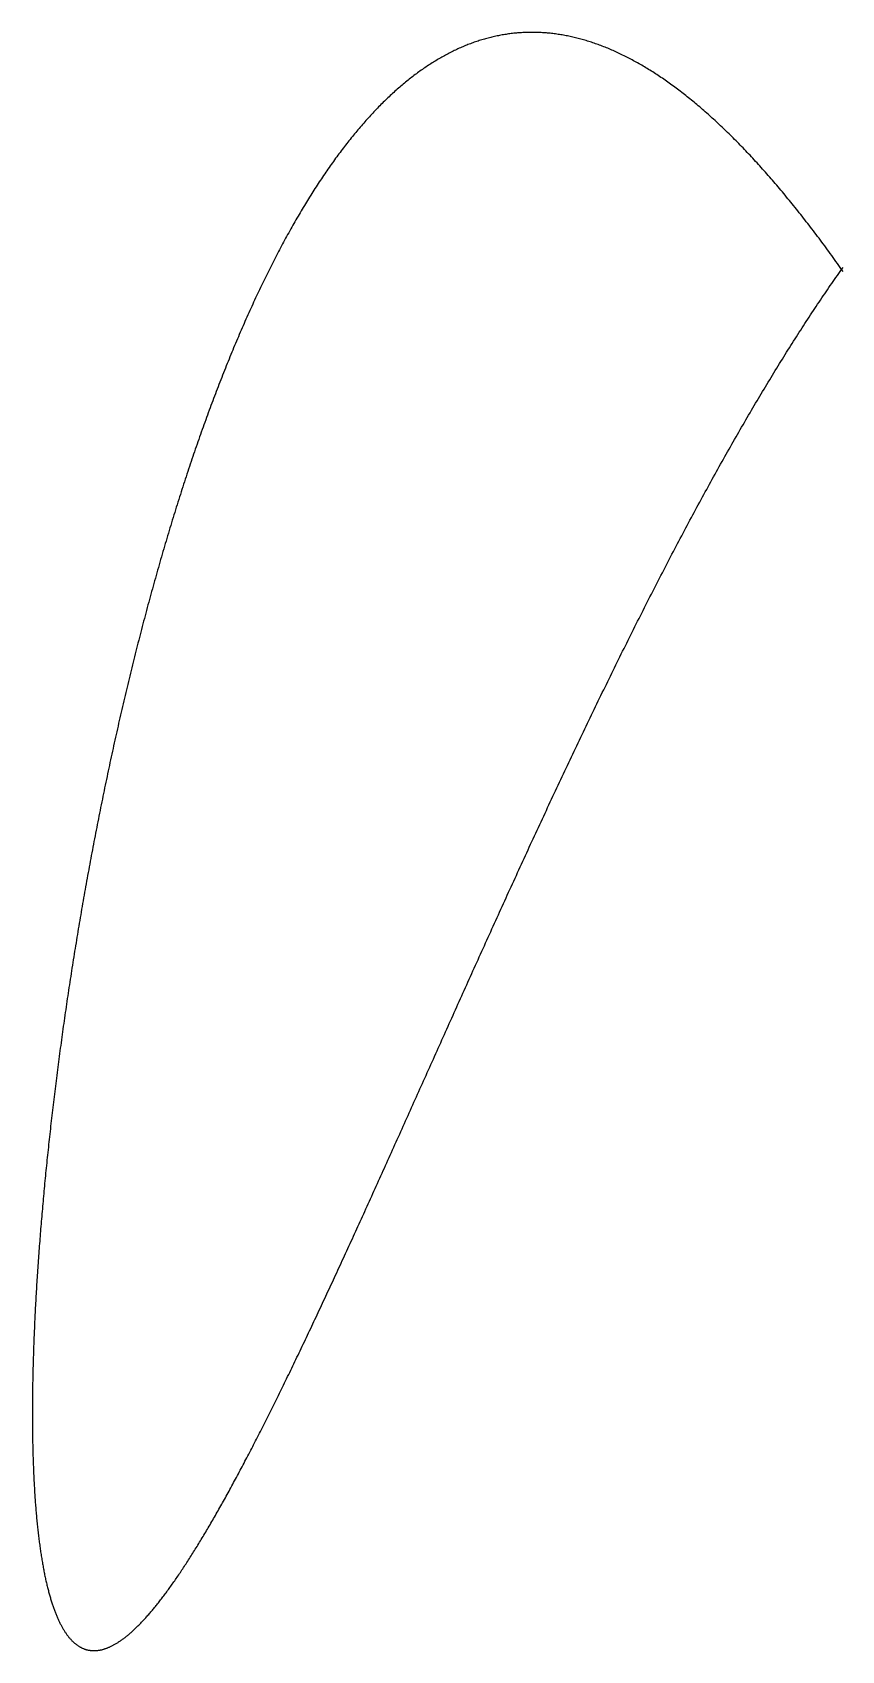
# Model space of a CAD drawing. Header units: metres. Extents: x 0 to 80, y 0 to 80.
# Drawn here: x 31.98 to 40, y 11.98 to 28.02 of the extents above; entities that cross this region are included whole.
import ezdxf

# ---------------------------------------------------------------- set-up
doc = ezdxf.new("R2010")
doc.units = ezdxf.units.M

msp = doc.modelspace()

# ---------------------------------------------------------------- linework, layer by layer
at = {"layer": 'ENGRAVE'}
msp.add_lwpolyline([(40.014002, 25.652851), (40, 25.672687), (39.985998, 25.692454), (39.971997, 25.712151), (39.957995, 25.731779), (39.943994, 25.751337), (39.929992, 25.770825), (39.915991, 25.790243), (39.90199, 25.80959), (39.88799, 25.828866), (39.87399, 25.848071), (39.85999, 25.867205), (39.845991, 25.886268), (39.831992, 25.905259), (39.817993, 25.924177), (39.803996, 25.943024), (39.789998, 25.961798), (39.776002, 25.9805), (39.762006, 25.999129), (39.748011, 26.017684), (39.734016, 26.036166), (39.720023, 26.054575), (39.70603, 26.07291), (39.692038, 26.091171), (39.678047, 26.109358), (39.664057, 26.12747), (39.650068, 26.145508), (39.63608, 26.163471), (39.622094, 26.181358), (39.608108, 26.199171), (39.594124, 26.216908), (39.580141, 26.234569), (39.566159, 26.252154), (39.552178, 26.269663), (39.538199, 26.287095), (39.524221, 26.304451), (39.510245, 26.32173), (39.49627, 26.338932), (39.482297, 26.356057), (39.468325, 26.373105), (39.454355, 26.390074), (39.440386, 26.406966), (39.42642, 26.42378), (39.412455, 26.440516), (39.398491, 26.457173), (39.38453, 26.473751), (39.37057, 26.490251), (39.356613, 26.506671), (39.342657, 26.523012), (39.328704, 26.539274), (39.314752, 26.555456), (39.300803, 26.571558), (39.286855, 26.58758), (39.27291, 26.603522), (39.258967, 26.619383), (39.245026, 26.635164), (39.231088, 26.650863), (39.217152, 26.666482), (39.203218, 26.68202), (39.189287, 26.697476), (39.175358, 26.71285), (39.161432, 26.728143), (39.147508, 26.743354), (39.133587, 26.758482), (39.119668, 26.773529), (39.105753, 26.788492), (39.09184, 26.803373), (39.077929, 26.818171), (39.064022, 26.832886), (39.050117, 26.847518), (39.036215, 26.862066), (39.022316, 26.876531), (39.008421, 26.890912), (38.994528, 26.905209), (38.980638, 26.919422), (38.966751, 26.93355), (38.952868, 26.947594), (38.938988, 26.961554), (38.92511, 26.975428), (38.911237, 26.989218), (38.897366, 27.002922), (38.883499, 27.016541), (38.869635, 27.030075), (38.855775, 27.043523), (38.841918, 27.056885), (38.828065, 27.070161), (38.814215, 27.083351), (38.800369, 27.096454), (38.786527, 27.109472), (38.772688, 27.122402), (38.758853, 27.135246), (38.745022, 27.148003), (38.731194, 27.160672), (38.717371, 27.173255), (38.703551, 27.18575), (38.689735, 27.198157), (38.675924, 27.210477), (38.662116, 27.222709), (38.648312, 27.234853), (38.634513, 27.246909), (38.620718, 27.258876), (38.606926, 27.270755), (38.59314, 27.282546), (38.579357, 27.294247), (38.565579, 27.30586), (38.551805, 27.317384), (38.538035, 27.328819), (38.52427, 27.340164), (38.51051, 27.35142), (38.496754, 27.362586), (38.483002, 27.373663), (38.469256, 27.38465), (38.455514, 27.395547), (38.441776, 27.406353), (38.428043, 27.41707), (38.414316, 27.427696), (38.400593, 27.438231), (38.386874, 27.448676), (38.373161, 27.45903), (38.359453, 27.469294), (38.345749, 27.479466), (38.332051, 27.489547), (38.318358, 27.499537), (38.30467, 27.509435), (38.290987, 27.519242), (38.277309, 27.528958), (38.263637, 27.538582), (38.24997, 27.548113), (38.236308, 27.557553), (38.222651, 27.566901), (38.209, 27.576156), (38.195355, 27.58532), (38.181715, 27.59439), (38.16808, 27.603369), (38.154451, 27.612254), (38.140828, 27.621047), (38.12721, 27.629747), (38.113598, 27.638354), (38.099992, 27.646868), (38.086391, 27.655289), (38.072797, 27.663616), (38.059208, 27.671851), (38.045625, 27.679991), (38.032048, 27.688038), (38.018477, 27.695992), (38.004913, 27.703851), (37.991354, 27.711617), (37.977801, 27.719289), (37.964255, 27.726867), (37.950714, 27.73435), (37.93718, 27.74174), (37.923652, 27.749035), (37.910131, 27.756235), (37.896616, 27.763341), (37.883107, 27.770353), (37.869605, 27.77727), (37.856109, 27.784092), (37.84262, 27.790819), (37.829137, 27.797451), (37.815661, 27.803988), (37.802192, 27.810431), (37.788729, 27.816778), (37.775273, 27.823029), (37.761824, 27.829186), (37.748382, 27.835247), (37.734946, 27.841212), (37.721518, 27.847082), (37.708096, 27.852857), (37.694682, 27.858536), (37.681274, 27.864119), (37.667873, 27.869606), (37.65448, 27.874997), (37.641094, 27.880292), (37.627714, 27.885492), (37.614343, 27.890595), (37.600978, 27.895602), (37.587621, 27.900513), (37.574271, 27.905327), (37.560928, 27.910046), (37.547593, 27.914668), (37.534265, 27.919193), (37.520945, 27.923622), (37.507632, 27.927954), (37.494327, 27.93219), (37.48103, 27.936329), (37.46774, 27.940372), (37.454458, 27.944318), (37.441184, 27.948166), (37.427917, 27.951919), (37.414659, 27.955574), (37.401408, 27.959132), (37.388165, 27.962593), (37.37493, 27.965957), (37.361703, 27.969225), (37.348484, 27.972395), (37.335274, 27.975468), (37.322071, 27.978443), (37.308876, 27.981322), (37.29569, 27.984103), (37.282512, 27.986787), (37.269342, 27.989374), (37.256181, 27.991863), (37.243028, 27.994255), (37.229883, 27.99655), (37.216747, 27.998747), (37.203619, 28.000847), (37.1905, 28.002849), (37.177389, 28.004753), (37.164287, 28.006561), (37.151193, 28.00827), (37.138108, 28.009882), (37.125032, 28.011396), (37.111965, 28.012813), (37.098906, 28.014132), (37.085857, 28.015354), (37.072816, 28.016478), (37.059784, 28.017504), (37.046761, 28.018432), (37.033747, 28.019263), (37.020742, 28.019996), (37.007746, 28.020631), (36.994759, 28.021169), (36.981782, 28.021609), (36.968814, 28.021951), (36.955854, 28.022195), (36.942904, 28.022342), (36.929964, 28.022391), (36.917033, 28.022342), (36.904111, 28.022195), (36.891198, 28.021951), (36.878296, 28.021609), (36.865402, 28.021169), (36.852518, 28.020631), (36.839644, 28.019996), (36.826779, 28.019263), (36.813924, 28.018432), (36.801079, 28.017504), (36.788244, 28.016478), (36.775418, 28.015354), (36.762602, 28.014132), (36.749796, 28.012813), (36.737, 28.011396), (36.724213, 28.009882), (36.711437, 28.00827), (36.698671, 28.006561), (36.685915, 28.004753), (36.673169, 28.002849), (36.660433, 28.000847), (36.647707, 27.998747), (36.634991, 27.99655), (36.622286, 27.994255), (36.609591, 27.991863), (36.596906, 27.989374), (36.584232, 27.986787), (36.571568, 27.984103), (36.558915, 27.981322), (36.546272, 27.978443), (36.533639, 27.975468), (36.521017, 27.972395), (36.508406, 27.969225), (36.495805, 27.965957), (36.483215, 27.962593), (36.470636, 27.959132), (36.458067, 27.955574), (36.44551, 27.951919), (36.432963, 27.948166), (36.420427, 27.944318), (36.407902, 27.940372), (36.395387, 27.936329), (36.382884, 27.93219), (36.370392, 27.927954), (36.357911, 27.923622), (36.345441, 27.919193), (36.332982, 27.914668), (36.320534, 27.910046), (36.308097, 27.905327), (36.295672, 27.900513), (36.283258, 27.895602), (36.270855, 27.890595), (36.258464, 27.885492), (36.246084, 27.880292), (36.233716, 27.874997), (36.221359, 27.869606), (36.209013, 27.864119), (36.196679, 27.858536), (36.184357, 27.852857), (36.172046, 27.847082), (36.159747, 27.841212), (36.147459, 27.835247), (36.135184, 27.829186), (36.12292, 27.823029), (36.110668, 27.816778), (36.098427, 27.810431), (36.086199, 27.803988), (36.073983, 27.797451), (36.061778, 27.790819), (36.049586, 27.784092), (36.037405, 27.77727), (36.025237, 27.770353), (36.013081, 27.763341), (36.000937, 27.756235), (35.988805, 27.749035), (35.976685, 27.74174), (35.964577, 27.73435), (35.952482, 27.726867), (35.940399, 27.719289), (35.928329, 27.711617), (35.916271, 27.703851), (35.904225, 27.695992), (35.892192, 27.688038), (35.880171, 27.679991), (35.868163, 27.671851), (35.856168, 27.663616), (35.844185, 27.655289), (35.832215, 27.646868), (35.820257, 27.638354), (35.808312, 27.629747), (35.79638, 27.621047), (35.784461, 27.612254), (35.772555, 27.603369), (35.760661, 27.59439), (35.748781, 27.58532), (35.736913, 27.576156), (35.725058, 27.566901), (35.713217, 27.557553), (35.701388, 27.548113), (35.689573, 27.538582), (35.67777, 27.528958), (35.665981, 27.519242), (35.654205, 27.509435), (35.642442, 27.499537), (35.630693, 27.489547), (35.618957, 27.479466), (35.607234, 27.469294), (35.595524, 27.45903), (35.583828, 27.448676), (35.572146, 27.438231), (35.560477, 27.427696), (35.548821, 27.41707), (35.537179, 27.406353), (35.525551, 27.395547), (35.513936, 27.38465), (35.502335, 27.373663), (35.490747, 27.362586), (35.479174, 27.35142), (35.467614, 27.340164), (35.456068, 27.328819), (35.444536, 27.317384), (35.433017, 27.30586), (35.421513, 27.294247), (35.410022, 27.282546), (35.398546, 27.270755), (35.387083, 27.258876), (35.375635, 27.246909), (35.3642, 27.234853), (35.35278, 27.222709), (35.341374, 27.210477), (35.329982, 27.198157), (35.318604, 27.18575), (35.307241, 27.173255), (35.295892, 27.160672), (35.284557, 27.148003), (35.273237, 27.135246), (35.26193, 27.122402), (35.250639, 27.109472), (35.239362, 27.096454), (35.228099, 27.083351), (35.216851, 27.070161), (35.205617, 27.056885), (35.194399, 27.043523), (35.183194, 27.030075), (35.172005, 27.016541), (35.16083, 27.002922), (35.14967, 26.989218), (35.138524, 26.975428), (35.127394, 26.961554), (35.116278, 26.947594), (35.105177, 26.93355), (35.094091, 26.919422), (35.08302, 26.905209), (35.071964, 26.890912), (35.060923, 26.876531), (35.049897, 26.862066), (35.038886, 26.847518), (35.02789, 26.832886), (35.01691, 26.818171), (35.005944, 26.803373), (34.994994, 26.788492), (34.984059, 26.773529), (34.973139, 26.758482), (34.962235, 26.743354), (34.951346, 26.728143), (34.940472, 26.71285), (34.929614, 26.697476), (34.918771, 26.68202), (34.907944, 26.666482), (34.897132, 26.650863), (34.886336, 26.635164), (34.875555, 26.619383), (34.86479, 26.603522), (34.85404, 26.58758), (34.843307, 26.571558), (34.832588, 26.555456), (34.821886, 26.539274), (34.8112, 26.523012), (34.800529, 26.506671), (34.789874, 26.490251), (34.779235, 26.473751), (34.768612, 26.457173), (34.758005, 26.440516), (34.747413, 26.42378), (34.736838, 26.406966), (34.726279, 26.390074), (34.715736, 26.373105), (34.705209, 26.356057), (34.694698, 26.338932), (34.684203, 26.32173), (34.673724, 26.304451), (34.663262, 26.287095), (34.652816, 26.269663), (34.642386, 26.252154), (34.631973, 26.234569), (34.621576, 26.216908), (34.611195, 26.199171), (34.600831, 26.181358), (34.590483, 26.163471), (34.580151, 26.145508), (34.569836, 26.12747), (34.559538, 26.109358), (34.549256, 26.091171), (34.538991, 26.07291), (34.528743, 26.054575), (34.518511, 26.036166), (34.508296, 26.017684), (34.498097, 25.999129), (34.487915, 25.9805), (34.477751, 25.961798), (34.467602, 25.943024), (34.457471, 25.924177), (34.447357, 25.905259), (34.43726, 25.886268), (34.427179, 25.867205), (34.417116, 25.848071), (34.407069, 25.828866), (34.39704, 25.80959), (34.387027, 25.790243), (34.377032, 25.770825), (34.367054, 25.751337), (34.357093, 25.731779), (34.347149, 25.712151), (34.337222, 25.692454), (34.327313, 25.672687), (34.317421, 25.652851), (34.307546, 25.632946), (34.297689, 25.612973), (34.287849, 25.592931), (34.278026, 25.572821), (34.268221, 25.552643), (34.258433, 25.532398), (34.248663, 25.512085), (34.23891, 25.491704), (34.229175, 25.471257), (34.219457, 25.450744), (34.209757, 25.430164), (34.200075, 25.409517), (34.19041, 25.388805), (34.180763, 25.368027), (34.171134, 25.347184), (34.161522, 25.326276), (34.151929, 25.305302), (34.142353, 25.284264), (34.132795, 25.263162), (34.123255, 25.241995), (34.113732, 25.220765), (34.104228, 25.199471), (34.094741, 25.178114), (34.085273, 25.156693), (34.075823, 25.13521), (34.06639, 25.113664), (34.056976, 25.092056), (34.04758, 25.070386), (34.038202, 25.048654), (34.028842, 25.026861), (34.0195, 25.005006), (34.010177, 24.98309), (34.000871, 24.961114), (33.991584, 24.939077), (33.982316, 24.91698), (33.973065, 24.894823), (33.963834, 24.872606), (33.95462, 24.85033), (33.945425, 24.827995), (33.936248, 24.805601), (33.92709, 24.783149), (33.91795, 24.760638), (33.908829, 24.73807), (33.899726, 24.715443), (33.890642, 24.692759), (33.881577, 24.670018), (33.87253, 24.64722), (33.863502, 24.624365), (33.854492, 24.601454), (33.845501, 24.578487), (33.836529, 24.555464), (33.827576, 24.532386), (33.818642, 24.509253), (33.809726, 24.486064), (33.800829, 24.462821), (33.791951, 24.439523), (33.783092, 24.416172), (33.774252, 24.392766), (33.765431, 24.369307), (33.756629, 24.345795), (33.747846, 24.32223), (33.739082, 24.298612), (33.730337, 24.274942), (33.721611, 24.251219), (33.712905, 24.227445), (33.704217, 24.20362), (33.695549, 24.179743), (33.6869, 24.155815), (33.67827, 24.131837), (33.669659, 24.107808), (33.661068, 24.083729), (33.652496, 24.059601), (33.643943, 24.035423), (33.635409, 24.011195), (33.626895, 23.986919), (33.618401, 23.962595), (33.609926, 23.938222), (33.60147, 23.913801), (33.593034, 23.889332), (33.584617, 23.864816), (33.57622, 23.840253), (33.567842, 23.815643), (33.559484, 23.790987), (33.551146, 23.766284), (33.542827, 23.741536), (33.534528, 23.716742), (33.526249, 23.691903), (33.517989, 23.667018), (33.509749, 23.642089), (33.501529, 23.617116), (33.493329, 23.592098), (33.485149, 23.567037), (33.476988, 23.541933), (33.468847, 23.516785), (33.460726, 23.491594), (33.452625, 23.466361), (33.444544, 23.441085), (33.436483, 23.415768), (33.428442, 23.390409), (33.420421, 23.365009), (33.41242, 23.339567), (33.404439, 23.314085), (33.396478, 23.288563), (33.388538, 23.263), (33.380617, 23.237398), (33.372717, 23.211756), (33.364836, 23.186076), (33.356976, 23.160356), (33.349137, 23.134598), (33.341317, 23.108802), (33.333518, 23.082967), (33.325739, 23.057096), (33.31798, 23.031186), (33.310242, 23.005241), (33.302524, 22.979258), (33.294827, 22.953239), (33.28715, 22.927184), (33.279493, 22.901094), (33.271857, 22.874968), (33.264241, 22.848807), (33.256646, 22.822611), (33.249072, 22.796381), (33.241518, 22.770117), (33.233984, 22.743819), (33.226471, 22.717488), (33.218979, 22.691124), (33.211508, 22.664726), (33.204057, 22.638297), (33.196627, 22.611835), (33.189217, 22.585341), (33.181829, 22.558816), (33.174461, 22.53226), (33.167114, 22.505673), (33.159787, 22.479055), (33.152482, 22.452407), (33.145197, 22.425729), (33.137934, 22.399022), (33.130691, 22.372286), (33.123469, 22.34552), (33.116268, 22.318726), (33.109088, 22.291904), (33.101929, 22.265054), (33.094791, 22.238176), (33.087674, 22.211271), (33.080578, 22.184339), (33.073503, 22.15738), (33.06645, 22.130395), (33.059417, 22.103384), (33.052406, 22.076348), (33.045415, 22.049286), (33.038446, 22.022199), (33.031498, 21.995087), (33.024572, 21.967952), (33.017666, 21.940792), (33.010782, 21.913609), (33.003919, 21.886402), (32.997078, 21.859172), (32.990258, 21.83192), (32.983459, 21.804645), (32.976681, 21.777349), (32.969925, 21.75003), (32.963191, 21.722691), (32.956477, 21.69533), (32.949786, 21.667949), (32.943115, 21.640547), (32.936467, 21.613126), (32.929839, 21.585684), (32.923233, 21.558224), (32.916649, 21.530744), (32.910087, 21.503246), (32.903546, 21.47573), (32.897026, 21.448195), (32.890528, 21.420643), (32.884052, 21.393074), (32.877598, 21.365487), (32.871165, 21.337884), (32.864754, 21.310265), (32.858365, 21.282629), (32.851997, 21.254978), (32.845652, 21.227312), (32.839328, 21.199631), (32.833026, 21.171935), (32.826745, 21.144225), (32.820487, 21.116501), (32.81425, 21.088763), (32.808035, 21.061012), (32.801843, 21.033249), (32.795672, 21.005472), (32.789523, 20.977684), (32.783396, 20.949883), (32.777291, 20.922071), (32.771208, 20.894247), (32.765147, 20.866413), (32.759108, 20.838568), (32.753091, 20.810713), (32.747096, 20.782848), (32.741124, 20.754974), (32.735173, 20.72709), (32.729245, 20.699197), (32.723338, 20.671296), (32.717454, 20.643387), (32.711592, 20.61547), (32.705753, 20.587545), (32.699935, 20.559614), (32.69414, 20.531675), (32.688367, 20.50373), (32.682616, 20.475779), (32.676887, 20.447822), (32.671181, 20.419859), (32.665497, 20.391892), (32.659836, 20.36392), (32.654197, 20.335943), (32.64858, 20.307962), (32.642986, 20.279977), (32.637414, 20.251989), (32.631864, 20.223998), (32.626337, 20.196004), (32.620832, 20.168008), (32.61535, 20.14001), (32.609891, 20.11201), (32.604453, 20.084009), (32.599039, 20.056006), (32.593647, 20.028003), (32.588277, 20), (32.58293, 19.971997), (32.577606, 19.943994), (32.572304, 19.915991), (32.567025, 19.88799), (32.561769, 19.85999), (32.556535, 19.831992), (32.551324, 19.803996), (32.546135, 19.776002), (32.54097, 19.748011), (32.535827, 19.720023), (32.530706, 19.692038), (32.525609, 19.664057), (32.520534, 19.63608), (32.515482, 19.608108), (32.510453, 19.580141), (32.505447, 19.552178), (32.500463, 19.524221), (32.495502, 19.49627), (32.490565, 19.468325), (32.48565, 19.440386), (32.480758, 19.412455), (32.475888, 19.38453), (32.471042, 19.356613), (32.466219, 19.328704), (32.461418, 19.300803), (32.456641, 19.27291), (32.451887, 19.245026), (32.447155, 19.217152), (32.442447, 19.189287), (32.437762, 19.161432), (32.433099, 19.133587), (32.42846, 19.105753), (32.423844, 19.077929), (32.41925, 19.050117), (32.41468, 19.022316), (32.410133, 18.994528), (32.40561, 18.966751), (32.401109, 18.938988), (32.396631, 18.911237), (32.392177, 18.883499), (32.387746, 18.855775), (32.383338, 18.828065), (32.378953, 18.800369), (32.374591, 18.772688), (32.370253, 18.745022), (32.365938, 18.717371), (32.361646, 18.689735), (32.357377, 18.662116), (32.353132, 18.634513), (32.34891, 18.606926), (32.344711, 18.579357), (32.340536, 18.551805), (32.336384, 18.52427), (32.332255, 18.496754), (32.328149, 18.469256), (32.324067, 18.441776), (32.320009, 18.414316), (32.315974, 18.386874), (32.311962, 18.359453), (32.307973, 18.332051), (32.304008, 18.30467), (32.300067, 18.277309), (32.296149, 18.24997), (32.292254, 18.222651), (32.288383, 18.195355), (32.284535, 18.16808), (32.280711, 18.140828), (32.276911, 18.113598), (32.273133, 18.086391), (32.26938, 18.059208), (32.26565, 18.032048), (32.261943, 18.004913), (32.25826, 17.977801), (32.254601, 17.950714), (32.250965, 17.923652), (32.247353, 17.896616), (32.243765, 17.869605), (32.2402, 17.84262), (32.236659, 17.815661), (32.233141, 17.788729), (32.229647, 17.761824), (32.226177, 17.734946), (32.22273, 17.708096), (32.219308, 17.681274), (32.215908, 17.65448), (32.212533, 17.627714), (32.209181, 17.600978), (32.205853, 17.574271), (32.202549, 17.547593), (32.199268, 17.520945), (32.196012, 17.494327), (32.192779, 17.46774), (32.189569, 17.441184), (32.186384, 17.414659), (32.183222, 17.388165), (32.180085, 17.361703), (32.176971, 17.335274), (32.173881, 17.308876), (32.170814, 17.282512), (32.167772, 17.256181), (32.164753, 17.229883), (32.161759, 17.203619), (32.158788, 17.177389), (32.155841, 17.151193), (32.152918, 17.125032), (32.150018, 17.098906), (32.147143, 17.072816), (32.144292, 17.046761), (32.141464, 17.020742), (32.138661, 16.994759), (32.135881, 16.968814), (32.133126, 16.942904), (32.130394, 16.917033), (32.127687, 16.891198), (32.125003, 16.865402), (32.122343, 16.839644), (32.119708, 16.813924), (32.117096, 16.788244), (32.114508, 16.762602), (32.111945, 16.737), (32.109405, 16.711437), (32.10689, 16.685915), (32.104398, 16.660433), (32.101931, 16.634991), (32.099487, 16.609591), (32.097068, 16.584232), (32.094673, 16.558915), (32.092301, 16.533639), (32.089954, 16.508406), (32.087631, 16.483215), (32.085332, 16.458067), (32.083058, 16.432963), (32.080807, 16.407902), (32.07858, 16.382884), (32.076378, 16.357911), (32.0742, 16.332982), (32.072046, 16.308097), (32.069916, 16.283258), (32.06781, 16.258464), (32.065728, 16.233716), (32.063671, 16.209013), (32.061637, 16.184357), (32.059628, 16.159747), (32.057643, 16.135184), (32.055682, 16.110668), (32.053746, 16.086199), (32.051834, 16.061778), (32.049945, 16.037405), (32.048081, 16.013081), (32.046242, 15.988805), (32.044426, 15.964577), (32.042635, 15.940399), (32.040868, 15.916271), (32.039125, 15.892192), (32.037407, 15.868163), (32.035713, 15.844185), (32.034043, 15.820257), (32.032397, 15.79638), (32.030775, 15.772555), (32.029178, 15.748781), (32.027605, 15.725058), (32.026057, 15.701388), (32.024532, 15.67777), (32.023032, 15.654205), (32.021557, 15.630693), (32.020105, 15.607234), (32.018678, 15.583828), (32.017275, 15.560477), (32.015897, 15.537179), (32.014543, 15.513936), (32.013213, 15.490747), (32.011907, 15.467614), (32.010626, 15.444536), (32.009369, 15.421513), (32.008137, 15.398546), (32.006929, 15.375635), (32.005745, 15.35278), (32.004585, 15.329982), (32.00345, 15.307241), (32.002339, 15.284557), (32.001253, 15.26193), (32.000191, 15.239362), (31.999153, 15.216851), (31.99814, 15.194399), (31.997151, 15.172005), (31.996187, 15.14967), (31.995247, 15.127394), (31.994331, 15.105177), (31.993439, 15.08302), (31.992573, 15.060923), (31.99173, 15.038886), (31.990912, 15.01691), (31.990118, 14.994994), (31.989349, 14.973139), (31.988604, 14.951346), (31.987883, 14.929614), (31.987187, 14.907944), (31.986515, 14.886336), (31.985868, 14.86479), (31.985245, 14.843307), (31.984646, 14.821886), (31.984072, 14.800529), (31.983522, 14.779235), (31.982997, 14.758005), (31.982496, 14.736838), (31.98202, 14.715736), (31.981568, 14.694698), (31.98114, 14.673724), (31.980737, 14.652816), (31.980358, 14.631973), (31.980004, 14.611195), (31.979674, 14.590483), (31.979369, 14.569836), (31.979088, 14.549256), (31.978831, 14.528743), (31.978599, 14.508296), (31.978391, 14.487915), (31.978208, 14.467602), (31.978049, 14.447357), (31.977915, 14.427179), (31.977805, 14.407069), (31.977719, 14.387027), (31.977658, 14.367054), (31.977621, 14.347149), (31.977609, 14.327313), (31.977621, 14.307546), (31.977658, 14.287849), (31.977719, 14.268221), (31.977805, 14.248663), (31.977915, 14.229175), (31.978049, 14.209757), (31.978208, 14.19041), (31.978391, 14.171134), (31.978599, 14.151929), (31.978831, 14.132795), (31.979088, 14.113732), (31.979369, 14.094741), (31.979674, 14.075823), (31.980004, 14.056976), (31.980358, 14.038202), (31.980737, 14.0195), (31.98114, 14.000871), (31.981568, 13.982316), (31.98202, 13.963834), (31.982496, 13.945425), (31.982997, 13.92709), (31.983522, 13.908829), (31.984072, 13.890642), (31.984646, 13.87253), (31.985245, 13.854492), (31.985868, 13.836529), (31.986515, 13.818642), (31.987187, 13.800829), (31.987883, 13.783092), (31.988604, 13.765431), (31.989349, 13.747846), (31.990118, 13.730337), (31.990912, 13.712905), (31.99173, 13.695549), (31.992573, 13.67827), (31.993439, 13.661068), (31.994331, 13.643943), (31.995247, 13.626895), (31.996187, 13.609926), (31.997151, 13.593034), (31.99814, 13.57622), (31.999153, 13.559484), (32.000191, 13.542827), (32.001253, 13.526249), (32.002339, 13.509749), (32.00345, 13.493329), (32.004585, 13.476988), (32.005745, 13.460726), (32.006929, 13.444544), (32.008137, 13.428442), (32.009369, 13.41242), (32.010626, 13.396478), (32.011907, 13.380617), (32.013213, 13.364836), (32.014543, 13.349137), (32.015897, 13.333518), (32.017275, 13.31798), (32.018678, 13.302524), (32.020105, 13.28715), (32.021557, 13.271857), (32.023032, 13.256646), (32.024532, 13.241518), (32.026057, 13.226471), (32.027605, 13.211508), (32.029178, 13.196627), (32.030775, 13.181829), (32.032397, 13.167114), (32.034043, 13.152482), (32.035713, 13.137934), (32.037407, 13.123469), (32.039125, 13.109088), (32.040868, 13.094791), (32.042635, 13.080578), (32.044426, 13.06645), (32.046242, 13.052406), (32.048081, 13.038446), (32.049945, 13.024572), (32.051834, 13.010782), (32.053746, 12.997078), (32.055682, 12.983459), (32.057643, 12.969925), (32.059628, 12.956477), (32.061637, 12.943115), (32.063671, 12.929839), (32.065728, 12.916649), (32.06781, 12.903546), (32.069916, 12.890528), (32.072046, 12.877598), (32.0742, 12.864754), (32.076378, 12.851997), (32.07858, 12.839328), (32.080807, 12.826745), (32.083058, 12.81425), (32.085332, 12.801843), (32.087631, 12.789523), (32.089954, 12.777291), (32.092301, 12.765147), (32.094673, 12.753091), (32.097068, 12.741124), (32.099487, 12.729245), (32.101931, 12.717454), (32.104398, 12.705753), (32.10689, 12.69414), (32.109405, 12.682616), (32.111945, 12.671181), (32.114508, 12.659836), (32.117096, 12.64858), (32.119708, 12.637414), (32.122343, 12.626337), (32.125003, 12.61535), (32.127687, 12.604453), (32.130394, 12.593647), (32.133126, 12.58293), (32.135881, 12.572304), (32.138661, 12.561769), (32.141464, 12.551324), (32.144292, 12.54097), (32.147143, 12.530706), (32.150018, 12.520534), (32.152918, 12.510453), (32.155841, 12.500463), (32.158788, 12.490565), (32.161759, 12.480758), (32.164753, 12.471042), (32.167772, 12.461418), (32.170814, 12.451887), (32.173881, 12.442447), (32.176971, 12.433099), (32.180085, 12.423844), (32.183222, 12.41468), (32.186384, 12.40561), (32.189569, 12.396631), (32.192779, 12.387746), (32.196012, 12.378953), (32.199268, 12.370253), (32.202549, 12.361646), (32.205853, 12.353132), (32.209181, 12.344711), (32.212533, 12.336384), (32.215908, 12.328149), (32.219308, 12.320009), (32.22273, 12.311962), (32.226177, 12.304008), (32.229647, 12.296149), (32.233141, 12.288383), (32.236659, 12.280711), (32.2402, 12.273133), (32.243765, 12.26565), (32.247353, 12.25826), (32.250965, 12.250965), (32.254601, 12.243765), (32.25826, 12.236659), (32.261943, 12.229647), (32.26565, 12.22273), (32.26938, 12.215908), (32.273133, 12.209181), (32.276911, 12.202549), (32.280711, 12.196012), (32.284535, 12.189569), (32.288383, 12.183222), (32.292254, 12.176971), (32.296149, 12.170814), (32.300067, 12.164753), (32.304008, 12.158788), (32.307973, 12.152918), (32.311962, 12.147143), (32.315974, 12.141464), (32.320009, 12.135881), (32.324067, 12.130394), (32.328149, 12.125003), (32.332255, 12.119708), (32.336384, 12.114508), (32.340536, 12.109405), (32.344711, 12.104398), (32.34891, 12.099487), (32.353132, 12.094673), (32.357377, 12.089954), (32.361646, 12.085332), (32.365938, 12.080807), (32.370253, 12.076378), (32.374591, 12.072046), (32.378953, 12.06781), (32.383338, 12.063671), (32.387746, 12.059628), (32.392177, 12.055682), (32.396631, 12.051834), (32.401109, 12.048081), (32.40561, 12.044426), (32.410133, 12.040868), (32.41468, 12.037407), (32.41925, 12.034043), (32.423844, 12.030775), (32.42846, 12.027605), (32.433099, 12.024532), (32.437762, 12.021557), (32.442447, 12.018678), (32.447155, 12.015897), (32.451887, 12.013213), (32.456641, 12.010626), (32.461418, 12.008137), (32.466219, 12.005745), (32.471042, 12.00345), (32.475888, 12.001253), (32.480758, 11.999153), (32.48565, 11.997151), (32.490565, 11.995247), (32.495502, 11.993439), (32.500463, 11.99173), (32.505447, 11.990118), (32.510453, 11.988604), (32.515482, 11.987187), (32.520534, 11.985868), (32.525609, 11.984646), (32.530706, 11.983522), (32.535827, 11.982496), (32.54097, 11.981568), (32.546135, 11.980737), (32.551324, 11.980004), (32.556535, 11.979369), (32.561769, 11.978831), (32.567025, 11.978391), (32.572304, 11.978049), (32.577606, 11.977805), (32.58293, 11.977658), (32.588277, 11.977609), (32.593647, 11.977658), (32.599039, 11.977805), (32.604453, 11.978049), (32.609891, 11.978391), (32.61535, 11.978831), (32.620832, 11.979369), (32.626337, 11.980004), (32.631864, 11.980737), (32.637414, 11.981568), (32.642986, 11.982496), (32.64858, 11.983522), (32.654197, 11.984646), (32.659836, 11.985868), (32.665497, 11.987187), (32.671181, 11.988604), (32.676887, 11.990118), (32.682616, 11.99173), (32.688367, 11.993439), (32.69414, 11.995247), (32.699935, 11.997151), (32.705753, 11.999153), (32.711592, 12.001253), (32.717454, 12.00345), (32.723338, 12.005745), (32.729245, 12.008137), (32.735173, 12.010626), (32.741124, 12.013213), (32.747096, 12.015897), (32.753091, 12.018678), (32.759108, 12.021557), (32.765147, 12.024532), (32.771208, 12.027605), (32.777291, 12.030775), (32.783396, 12.034043), (32.789523, 12.037407), (32.795672, 12.040868), (32.801843, 12.044426), (32.808035, 12.048081), (32.81425, 12.051834), (32.820487, 12.055682), (32.826745, 12.059628), (32.833026, 12.063671), (32.839328, 12.06781), (32.845652, 12.072046), (32.851997, 12.076378), (32.858365, 12.080807), (32.864754, 12.085332), (32.871165, 12.089954), (32.877598, 12.094673), (32.884052, 12.099487), (32.890528, 12.104398), (32.897026, 12.109405), (32.903546, 12.114508), (32.910087, 12.119708), (32.916649, 12.125003), (32.923233, 12.130394), (32.929839, 12.135881), (32.936467, 12.141464), (32.943115, 12.147143), (32.949786, 12.152918), (32.956477, 12.158788), (32.963191, 12.164753), (32.969925, 12.170814), (32.976681, 12.176971), (32.983459, 12.183222), (32.990258, 12.189569), (32.997078, 12.196012), (33.003919, 12.202549), (33.010782, 12.209181), (33.017666, 12.215908), (33.024572, 12.22273), (33.031498, 12.229647), (33.038446, 12.236659), (33.045415, 12.243765), (33.052406, 12.250965), (33.059417, 12.25826), (33.06645, 12.26565), (33.073503, 12.273133), (33.080578, 12.280711), (33.087674, 12.288383), (33.094791, 12.296149), (33.101929, 12.304008), (33.109088, 12.311962), (33.116268, 12.320009), (33.123469, 12.328149), (33.130691, 12.336384), (33.137934, 12.344711), (33.145197, 12.353132), (33.152482, 12.361646), (33.159787, 12.370253), (33.167114, 12.378953), (33.174461, 12.387746), (33.181829, 12.396631), (33.189217, 12.40561), (33.196627, 12.41468), (33.204057, 12.423844), (33.211508, 12.433099), (33.218979, 12.442447), (33.226471, 12.451887), (33.233984, 12.461418), (33.241518, 12.471042), (33.249072, 12.480758), (33.256646, 12.490565), (33.264241, 12.500463), (33.271857, 12.510453), (33.279493, 12.520534), (33.28715, 12.530706), (33.294827, 12.54097), (33.302524, 12.551324), (33.310242, 12.561769), (33.31798, 12.572304), (33.325739, 12.58293), (33.333518, 12.593647), (33.341317, 12.604453), (33.349137, 12.61535), (33.356976, 12.626337), (33.364836, 12.637414), (33.372717, 12.64858), (33.380617, 12.659836), (33.388538, 12.671181), (33.396478, 12.682616), (33.404439, 12.69414), (33.41242, 12.705753), (33.420421, 12.717454), (33.428442, 12.729245), (33.436483, 12.741124), (33.444544, 12.753091), (33.452625, 12.765147), (33.460726, 12.777291), (33.468847, 12.789523), (33.476988, 12.801843), (33.485149, 12.81425), (33.493329, 12.826745), (33.501529, 12.839328), (33.509749, 12.851997), (33.517989, 12.864754), (33.526249, 12.877598), (33.534528, 12.890528), (33.542827, 12.903546), (33.551146, 12.916649), (33.559484, 12.929839), (33.567842, 12.943115), (33.57622, 12.956477), (33.584617, 12.969925), (33.593034, 12.983459), (33.60147, 12.997078), (33.609926, 13.010782), (33.618401, 13.024572), (33.626895, 13.038446), (33.635409, 13.052406), (33.643943, 13.06645), (33.652496, 13.080578), (33.661068, 13.094791), (33.669659, 13.109088), (33.67827, 13.123469), (33.6869, 13.137934), (33.695549, 13.152482), (33.704217, 13.167114), (33.712905, 13.181829), (33.721611, 13.196627), (33.730337, 13.211508), (33.739082, 13.226471), (33.747846, 13.241518), (33.756629, 13.256646), (33.765431, 13.271857), (33.774252, 13.28715), (33.783092, 13.302524), (33.791951, 13.31798), (33.800829, 13.333518), (33.809726, 13.349137), (33.818642, 13.364836), (33.827576, 13.380617), (33.836529, 13.396478), (33.845501, 13.41242), (33.854492, 13.428442), (33.863502, 13.444544), (33.87253, 13.460726), (33.881577, 13.476988), (33.890642, 13.493329), (33.899726, 13.509749), (33.908829, 13.526249), (33.91795, 13.542827), (33.92709, 13.559484), (33.936248, 13.57622), (33.945425, 13.593034), (33.95462, 13.609926), (33.963834, 13.626895), (33.973065, 13.643943), (33.982316, 13.661068), (33.991584, 13.67827), (34.000871, 13.695549), (34.010177, 13.712905), (34.0195, 13.730337), (34.028842, 13.747846), (34.038202, 13.765431), (34.04758, 13.783092), (34.056976, 13.800829), (34.06639, 13.818642), (34.075823, 13.836529), (34.085273, 13.854492), (34.094741, 13.87253), (34.104228, 13.890642), (34.113732, 13.908829), (34.123255, 13.92709), (34.132795, 13.945425), (34.142353, 13.963834), (34.151929, 13.982316), (34.161522, 14.000871), (34.171134, 14.0195), (34.180763, 14.038202), (34.19041, 14.056976), (34.200075, 14.075823), (34.209757, 14.094741), (34.219457, 14.113732), (34.229175, 14.132795), (34.23891, 14.151929), (34.248663, 14.171134), (34.258433, 14.19041), (34.268221, 14.209757), (34.278026, 14.229175), (34.287849, 14.248663), (34.297689, 14.268221), (34.307546, 14.287849), (34.317421, 14.307546), (34.327313, 14.327313), (34.337222, 14.347149), (34.347149, 14.367054), (34.357093, 14.387027), (34.367054, 14.407069), (34.377032, 14.427179), (34.387027, 14.447357), (34.39704, 14.467602), (34.407069, 14.487915), (34.417116, 14.508296), (34.427179, 14.528743), (34.43726, 14.549256), (34.447357, 14.569836), (34.457471, 14.590483), (34.467602, 14.611195), (34.477751, 14.631973), (34.487915, 14.652816), (34.498097, 14.673724), (34.508296, 14.694698), (34.518511, 14.715736), (34.528743, 14.736838), (34.538991, 14.758005), (34.549256, 14.779235), (34.559538, 14.800529), (34.569836, 14.821886), (34.580151, 14.843307), (34.590483, 14.86479), (34.600831, 14.886336), (34.611195, 14.907944), (34.621576, 14.929614), (34.631973, 14.951346), (34.642386, 14.973139), (34.652816, 14.994994), (34.663262, 15.01691), (34.673724, 15.038886), (34.684203, 15.060923), (34.694698, 15.08302), (34.705209, 15.105177), (34.715736, 15.127394), (34.726279, 15.14967), (34.736838, 15.172005), (34.747413, 15.194399), (34.758005, 15.216851), (34.768612, 15.239362), (34.779235, 15.26193), (34.789874, 15.284557), (34.800529, 15.307241), (34.8112, 15.329982), (34.821886, 15.35278), (34.832588, 15.375635), (34.843307, 15.398546), (34.85404, 15.421513), (34.86479, 15.444536), (34.875555, 15.467614), (34.886336, 15.490747), (34.897132, 15.513936), (34.907944, 15.537179), (34.918771, 15.560477), (34.929614, 15.583828), (34.940472, 15.607234), (34.951346, 15.630693), (34.962235, 15.654205), (34.973139, 15.67777), (34.984059, 15.701388), (34.994994, 15.725058), (35.005944, 15.748781), (35.01691, 15.772555), (35.02789, 15.79638), (35.038886, 15.820257), (35.049897, 15.844185), (35.060923, 15.868163), (35.071964, 15.892192), (35.08302, 15.916271), (35.094091, 15.940399), (35.105177, 15.964577), (35.116278, 15.988805), (35.127394, 16.013081), (35.138524, 16.037405), (35.14967, 16.061778), (35.16083, 16.086199), (35.172005, 16.110668), (35.183194, 16.135184), (35.194399, 16.159747), (35.205617, 16.184357), (35.216851, 16.209013), (35.228099, 16.233716), (35.239362, 16.258464), (35.250639, 16.283258), (35.26193, 16.308097), (35.273237, 16.332982), (35.284557, 16.357911), (35.295892, 16.382884), (35.307241, 16.407902), (35.318604, 16.432963), (35.329982, 16.458067), (35.341374, 16.483215), (35.35278, 16.508406), (35.3642, 16.533639), (35.375635, 16.558915), (35.387083, 16.584232), (35.398546, 16.609591), (35.410022, 16.634991), (35.421513, 16.660433), (35.433017, 16.685915), (35.444536, 16.711437), (35.456068, 16.737), (35.467614, 16.762602), (35.479174, 16.788244), (35.490747, 16.813924), (35.502335, 16.839644), (35.513936, 16.865402), (35.525551, 16.891198), (35.537179, 16.917033), (35.548821, 16.942904), (35.560477, 16.968814), (35.572146, 16.994759), (35.583828, 17.020742), (35.595524, 17.046761), (35.607234, 17.072816), (35.618957, 17.098906), (35.630693, 17.125032), (35.642442, 17.151193), (35.654205, 17.177389), (35.665981, 17.203619), (35.67777, 17.229883), (35.689573, 17.256181), (35.701388, 17.282512), (35.713217, 17.308876), (35.725058, 17.335274), (35.736913, 17.361703), (35.748781, 17.388165), (35.760661, 17.414659), (35.772555, 17.441184), (35.784461, 17.46774), (35.79638, 17.494327), (35.808312, 17.520945), (35.820257, 17.547593), (35.832215, 17.574271), (35.844185, 17.600978), (35.856168, 17.627714), (35.868163, 17.65448), (35.880171, 17.681274), (35.892192, 17.708096), (35.904225, 17.734946), (35.916271, 17.761824), (35.928329, 17.788729), (35.940399, 17.815661), (35.952482, 17.84262), (35.964577, 17.869605), (35.976685, 17.896616), (35.988805, 17.923652), (36.000937, 17.950714), (36.013081, 17.977801), (36.025237, 18.004913), (36.037405, 18.032048), (36.049586, 18.059208), (36.061778, 18.086391), (36.073983, 18.113598), (36.086199, 18.140828), (36.098427, 18.16808), (36.110668, 18.195355), (36.12292, 18.222651), (36.135184, 18.24997), (36.147459, 18.277309), (36.159747, 18.30467), (36.172046, 18.332051), (36.184357, 18.359453), (36.196679, 18.386874), (36.209013, 18.414316), (36.221359, 18.441776), (36.233716, 18.469256), (36.246084, 18.496754), (36.258464, 18.52427), (36.270855, 18.551805), (36.283258, 18.579357), (36.295672, 18.606926), (36.308097, 18.634513), (36.320534, 18.662116), (36.332982, 18.689735), (36.345441, 18.717371), (36.357911, 18.745022), (36.370392, 18.772688), (36.382884, 18.800369), (36.395387, 18.828065), (36.407902, 18.855775), (36.420427, 18.883499), (36.432963, 18.911237), (36.44551, 18.938988), (36.458067, 18.966751), (36.470636, 18.994528), (36.483215, 19.022316), (36.495805, 19.050117), (36.508406, 19.077929), (36.521017, 19.105753), (36.533639, 19.133587), (36.546272, 19.161432), (36.558915, 19.189287), (36.571568, 19.217152), (36.584232, 19.245026), (36.596906, 19.27291), (36.609591, 19.300803), (36.622286, 19.328704), (36.634991, 19.356613), (36.647707, 19.38453), (36.660433, 19.412455), (36.673169, 19.440386), (36.685915, 19.468325), (36.698671, 19.49627), (36.711437, 19.524221), (36.724213, 19.552178), (36.737, 19.580141), (36.749796, 19.608108), (36.762602, 19.63608), (36.775418, 19.664057), (36.788244, 19.692038), (36.801079, 19.720023), (36.813924, 19.748011), (36.826779, 19.776002), (36.839644, 19.803996), (36.852518, 19.831992), (36.865402, 19.85999), (36.878296, 19.88799), (36.891198, 19.915991), (36.904111, 19.943994), (36.917033, 19.971997), (36.929964, 20), (36.942904, 20.028003), (36.955854, 20.056006), (36.968814, 20.084009), (36.981782, 20.11201), (36.994759, 20.14001), (37.007746, 20.168008), (37.020742, 20.196004), (37.033747, 20.223998), (37.046761, 20.251989), (37.059784, 20.279977), (37.072816, 20.307962), (37.085857, 20.335943), (37.098906, 20.36392), (37.111965, 20.391892), (37.125032, 20.419859), (37.138108, 20.447822), (37.151193, 20.475779), (37.164287, 20.50373), (37.177389, 20.531675), (37.1905, 20.559614), (37.203619, 20.587545), (37.216747, 20.61547), (37.229883, 20.643387), (37.243028, 20.671296), (37.256181, 20.699197), (37.269342, 20.72709), (37.282512, 20.754974), (37.29569, 20.782848), (37.308876, 20.810713), (37.322071, 20.838568), (37.335274, 20.866413), (37.348484, 20.894247), (37.361703, 20.922071), (37.37493, 20.949883), (37.388165, 20.977684), (37.401408, 21.005472), (37.414659, 21.033249), (37.427917, 21.061012), (37.441184, 21.088763), (37.454458, 21.116501), (37.46774, 21.144225), (37.48103, 21.171935), (37.494327, 21.199631), (37.507632, 21.227312), (37.520945, 21.254978), (37.534265, 21.282629), (37.547593, 21.310265), (37.560928, 21.337884), (37.574271, 21.365487), (37.587621, 21.393074), (37.600978, 21.420643), (37.614343, 21.448195), (37.627714, 21.47573), (37.641094, 21.503246), (37.65448, 21.530744), (37.667873, 21.558224), (37.681274, 21.585684), (37.694682, 21.613126), (37.708096, 21.640547), (37.721518, 21.667949), (37.734946, 21.69533), (37.748382, 21.722691), (37.761824, 21.75003), (37.775273, 21.777349), (37.788729, 21.804645), (37.802192, 21.83192), (37.815661, 21.859172), (37.829137, 21.886402), (37.84262, 21.913609), (37.856109, 21.940792), (37.869605, 21.967952), (37.883107, 21.995087), (37.896616, 22.022199), (37.910131, 22.049286), (37.923652, 22.076348), (37.93718, 22.103384), (37.950714, 22.130395), (37.964255, 22.15738), (37.977801, 22.184339), (37.991354, 22.211271), (38.004913, 22.238176), (38.018477, 22.265054), (38.032048, 22.291904), (38.045625, 22.318726), (38.059208, 22.34552), (38.072797, 22.372286), (38.086391, 22.399022), (38.099992, 22.425729), (38.113598, 22.452407), (38.12721, 22.479055), (38.140828, 22.505673), (38.154451, 22.53226), (38.16808, 22.558816), (38.181715, 22.585341), (38.195355, 22.611835), (38.209, 22.638297), (38.222651, 22.664726), (38.236308, 22.691124), (38.24997, 22.717488), (38.263637, 22.743819), (38.277309, 22.770117), (38.290987, 22.796381), (38.30467, 22.822611), (38.318358, 22.848807), (38.332051, 22.874968), (38.345749, 22.901094), (38.359453, 22.927184), (38.373161, 22.953239), (38.386874, 22.979258), (38.400593, 23.005241), (38.414316, 23.031186), (38.428043, 23.057096), (38.441776, 23.082967), (38.455514, 23.108802), (38.469256, 23.134598), (38.483002, 23.160356), (38.496754, 23.186076), (38.51051, 23.211756), (38.52427, 23.237398), (38.538035, 23.263), (38.551805, 23.288563), (38.565579, 23.314085), (38.579357, 23.339567), (38.59314, 23.365009), (38.606926, 23.390409), (38.620718, 23.415768), (38.634513, 23.441085), (38.648312, 23.466361), (38.662116, 23.491594), (38.675924, 23.516785), (38.689735, 23.541933), (38.703551, 23.567037), (38.717371, 23.592098), (38.731194, 23.617116), (38.745022, 23.642089), (38.758853, 23.667018), (38.772688, 23.691903), (38.786527, 23.716742), (38.800369, 23.741536), (38.814215, 23.766284), (38.828065, 23.790987), (38.841918, 23.815643), (38.855775, 23.840253), (38.869635, 23.864816), (38.883499, 23.889332), (38.897366, 23.913801), (38.911237, 23.938222), (38.92511, 23.962595), (38.938988, 23.986919), (38.952868, 24.011195), (38.966751, 24.035423), (38.980638, 24.059601), (38.994528, 24.083729), (39.008421, 24.107808), (39.022316, 24.131837), (39.036215, 24.155815), (39.050117, 24.179743), (39.064022, 24.20362), (39.077929, 24.227445), (39.09184, 24.251219), (39.105753, 24.274942), (39.119668, 24.298612), (39.133587, 24.32223), (39.147508, 24.345795), (39.161432, 24.369307), (39.175358, 24.392766), (39.189287, 24.416172), (39.203218, 24.439523), (39.217152, 24.462821), (39.231088, 24.486064), (39.245026, 24.509253), (39.258967, 24.532386), (39.27291, 24.555464), (39.286855, 24.578487), (39.300803, 24.601454), (39.314752, 24.624365), (39.328704, 24.64722), (39.342657, 24.670018), (39.356613, 24.692759), (39.37057, 24.715443), (39.38453, 24.73807), (39.398491, 24.760638), (39.412455, 24.783149), (39.42642, 24.805601), (39.440386, 24.827995), (39.454355, 24.85033), (39.468325, 24.872606), (39.482297, 24.894823), (39.49627, 24.91698), (39.510245, 24.939077), (39.524221, 24.961114), (39.538199, 24.98309), (39.552178, 25.005006), (39.566159, 25.026861), (39.580141, 25.048654), (39.594124, 25.070386), (39.608108, 25.092056), (39.622094, 25.113664), (39.63608, 25.13521), (39.650068, 25.156693), (39.664057, 25.178114), (39.678047, 25.199471), (39.692038, 25.220765), (39.70603, 25.241995), (39.720023, 25.263162), (39.734016, 25.284264), (39.748011, 25.305302), (39.762006, 25.326276), (39.776002, 25.347184), (39.789998, 25.368027), (39.803996, 25.388805), (39.817993, 25.409517), (39.831992, 25.430164), (39.845991, 25.450744), (39.85999, 25.471257), (39.87399, 25.491704), (39.88799, 25.512085), (39.90199, 25.532398), (39.915991, 25.552643), (39.929992, 25.572821), (39.943994, 25.592931), (39.957995, 25.612973), (39.971997, 25.632946), (39.985998, 25.652851), (40, 25.672687), (40.014002, 25.692454)], dxfattribs=at)

doc.saveas('drawing.dxf')
